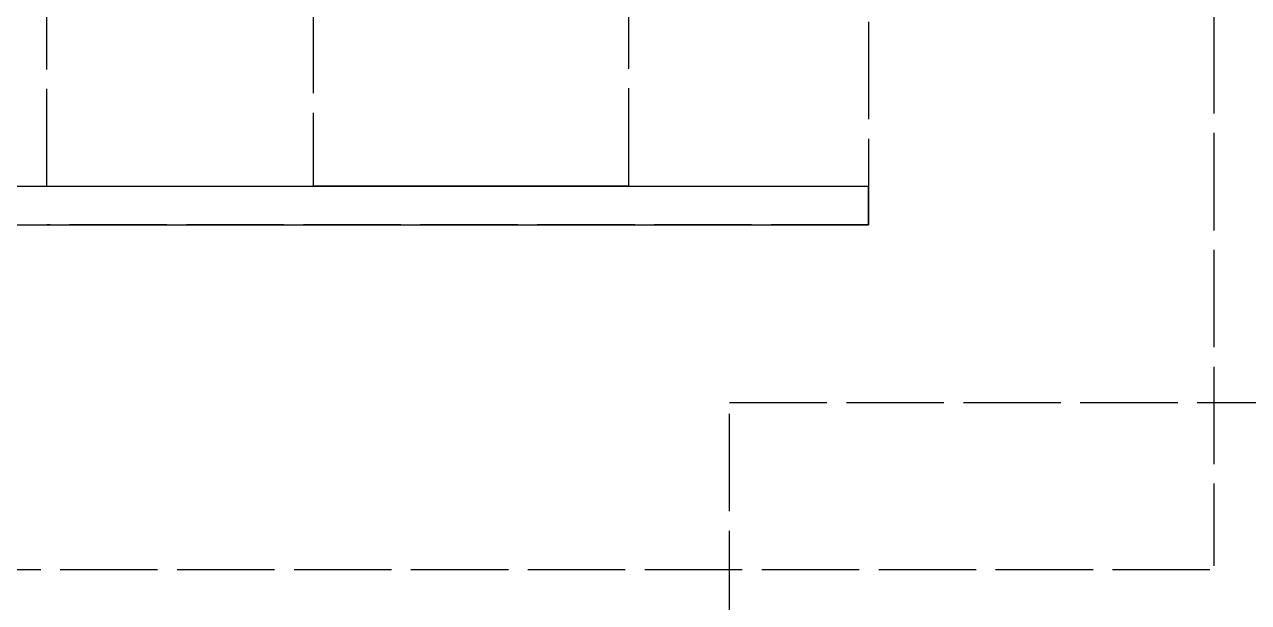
# Model space of a CAD drawing. Header units: millimetres. Extents: x 44692 to 659456, y -26273 to 96111.
# Drawn here: x 66665 to 69856, y -22793 to -21286 of the extents above; entities that cross this region are included whole.
import ezdxf

# ---------------------------------------------------------------- set-up
doc = ezdxf.new("R2010")
doc.units = ezdxf.units.MM
doc.header["$LTSCALE"] = 100
doc.linetypes.add('DASHEDX2', pattern=[3.048, 2.54, -0.508])
doc.layers.add('Area circulacion', color=50, linetype='DASHEDX2')
doc.layers.add('Area proceso', color=90, linetype='DASHEDX2')

msp = doc.modelspace()

# ---------------------------------------------------------------- linework, layer by layer
for p, q in [((68865.508, -21707.991), (64053.09, -21707.991)), ((68865.508, -21807.991), (68865.508, -21707.991)), ((64053.09, -21807.991), (68865.508, -21807.991))]:
    msp.add_line(p, q)
at = {"color": 3}
msp.add_line((67417.432, -21706.329), (68240.432, -21706.329), dxfattribs=at)
at = {"layer": 'Area circulacion', "color": 2}
for p, q in [((69765.508, -16387.223), (69765.508, -22697.991)), ((68865.508, -21807.991), (66723.828, -21807.991)), ((69755.508, -22707.991), (64053.09, -22707.991))]:
    msp.add_line(p, q, dxfattribs=at)
at = {"layer": 'Area circulacion'}
msp.add_line((66723.828, -21707.991), (66723.828, -18840.848), dxfattribs=at)
at = {"layer": 'Area circulacion', "color": 2, "linetype": 'DASHEDX2'}
msp.add_line((68865.508, -18840.848), (68865.508, -21807.991), dxfattribs=at)
at = {"layer": 'Area proceso', "color": 3}
for p, q in [((67417.432, -20906.329), (67417.432, -21706.329)), ((68240.432, -21706.329), (68240.432, -20906.329))]:
    msp.add_line(p, q, dxfattribs=at)
at = {"layer": 'Area proceso'}
for p, q in [((68503, -23774.5), (68503, -22271.5)), ((68503, -22271.5), (70308, -22271.5))]:
    msp.add_line(p, q, dxfattribs=at)

doc.saveas('drawing.dxf')
